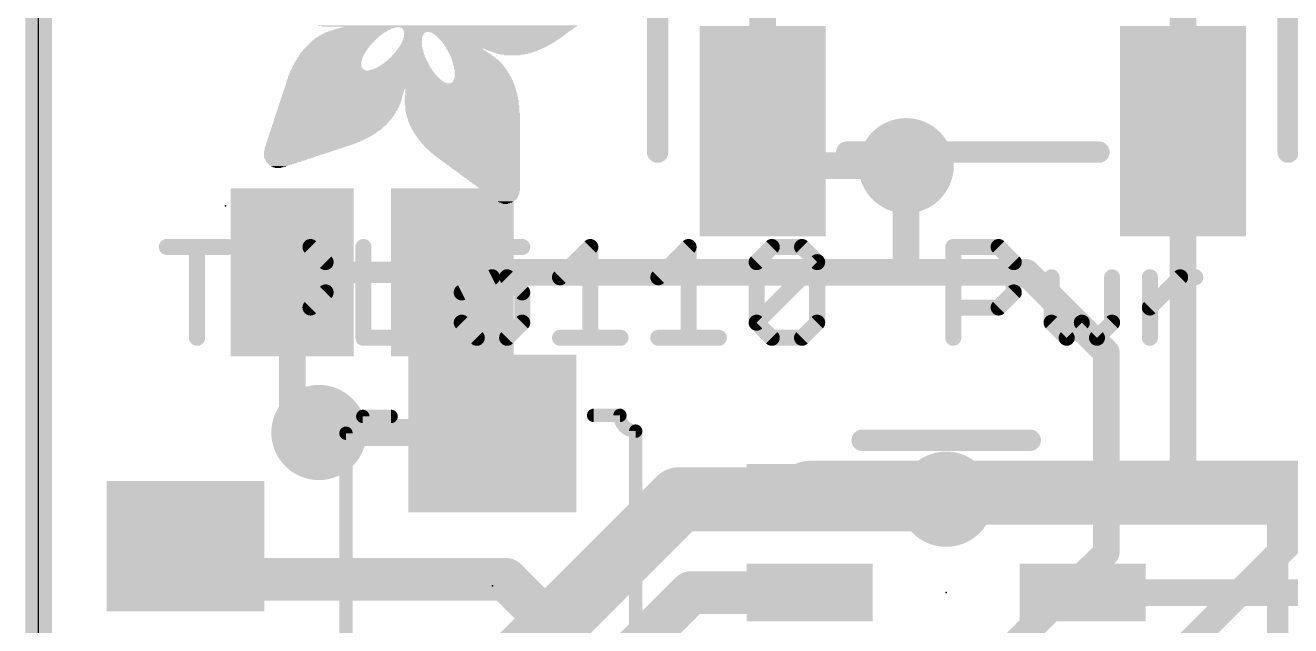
# Model space of a CAD drawing. Extents: x -9 to 27.7, y -5.6 to 26.4.
# Drawn here: x -1.65 to 10.39, y 6.42 to 12.13 of the extents above; entities that cross this region are included whole.
import ezdxf

# ---------------------------------------------------------------- set-up
doc = ezdxf.new("R2010")
doc.units = 0
for name, color, linetype in [('1', 12, 'CONTINUOUS'), ('16', 132, 'CONTINUOUS'), ('18', 110, 'CONTINUOUS'), ('20', 53, 'CONTINUOUS'), ('21', 40, 'CONTINUOUS'), ('23', 53, 'CONTINUOUS')]:
    doc.layers.add(name, color=color, linetype=linetype)

# ---------------------------------------------------------------- blocks, each defined once
blk = doc.blocks.new('RECT')
blk.add_solid([(-0.5, -0.5), (0.5, -0.5), (-0.5, 0.5), (0.5, 0.5)])
blk = doc.blocks.new('ROUNDV')
at = {"const_width": 0.5}
blk.add_lwpolyline([(0, -0.25, 1), (0, 0.25, 1), (0, -0.25)], format="xyb", dxfattribs=at)

msp = doc.modelspace()

# ---------------------------------------------------------------- linework, layer by layer
at = {"layer": '1'}
for points, const_width in [([(5.366, 17.324), (5.366, 11.684)], 0.254), ([(9.366, 17.324), (9.366, 11.124)], 0.254), ([(5.493, 11.811), (5.366, 11.684)], 0.254), ([(5.366, 11.684), (5.366, 11.124)], 0.254), ([(5.366, 10.795), (5.366, 11.124)], 0.254), ([(9.366, 11.124), (9.366, 7.713)], 0.254), ([(6.731, 10.795), (5.366, 10.795)], 0.254), ([(2.794, 8.255), (1.143, 8.255)], 0.254), ([(2.794, 8.2445), (2.794, 8.255)], 0.254), ([(7.112, 7.681), (5.812, 7.681)], 0.6096), ([(8.412, 7.681), (7.112, 7.681)], 0.6096), ([(7.112, 7.681), (7.112, 7.62)], 0.6096), ([(8.412, 7.681), (9.398, 7.681)], 0.6096), ([(9.398, 7.681), (10.811, 7.681)], 0.6096), ([(9.366, 7.713), (9.398, 7.681)], 0.254), ([(-0.127, 7.173), (0.188, 6.858)], 0.4064), ([(0.188, 6.858), (2.921, 6.858)], 0.4064), ([(2.921, 6.858), (3.794, 5.985)], 0.4064), ([(4.683, 6.731), (3.794, 5.842)], 0.4064), ([(5.812, 6.731), (4.683, 6.731)], 0.4064), ([(8.412, 6.731), (10.541, 6.731)], 0.254)]:
    msp.add_lwpolyline(points, dxfattribs=dict(at, const_width=const_width))
for points, const_width in [([(5.5379, 11.7661, 1), (5.4481, 11.8559)], 0.127), ([(5.4295, 11.684, 1), (5.3025, 11.684)], 0.127), ([(5.3211, 11.7289, 1), (5.4109, 11.6391)], 0.127), ([(5.3025, 11.684, 1), (5.4295, 11.684)], 0.127), ([(5.4295, 11.124, 1), (5.3025, 11.124)], 0.127), ([(9.4295, 11.124, 1), (9.3025, 11.124)], 0.127), ([(5.3025, 11.124, 1), (5.4295, 11.124)], 0.127), ([(9.3025, 11.124, 1), (9.4295, 11.124)], 0.127), ([(5.366, 10.8585, 1), (5.366, 10.7315)], 0.127), ([(5.3025, 10.795, 1), (5.4295, 10.795)], 0.127), ([(6.731, 10.7315, 1), (6.731, 10.8585)], 0.127), ([(1.143, 8.3185, 1), (1.143, 8.1915)], 0.127), ([(2.8575, 8.255, 1), (2.7305, 8.255)], 0.127), ([(2.794, 8.1915, 1), (2.794, 8.3185)], 0.127), ([(2.7305, 8.2445, 1), (2.8575, 8.2445)], 0.127), ([(5.812, 7.8334, 1), (5.812, 7.5286)], 0.3048), ([(7.112, 7.8334, 1), (7.112, 7.5286)], 0.3048), ([(7.2644, 7.681, 1), (6.9596, 7.681)], 0.3048), ([(7.112, 7.5286, 1), (7.112, 7.8334)], 0.3048), ([(8.412, 7.8334, 1), (8.412, 7.5286)], 0.3048), ([(8.412, 7.5286, 1), (8.412, 7.8334)], 0.3048), ([(9.398, 7.8334, 1), (9.398, 7.5286)], 0.3048), ([(9.398, 7.5286, 1), (9.398, 7.8334)], 0.3048), ([(9.4109, 7.7579, 1), (9.3211, 7.6681)], 0.127), ([(6.9596, 7.62, 1), (7.2644, 7.62)], 0.3048), ([(9.3025, 7.713, 1), (9.4295, 7.713)], 0.127), ([(9.3531, 7.6361, 1), (9.4429, 7.7259)], 0.127), ([(-0.0552, 7.2448, 1), (-0.1988, 7.1012)], 0.2032), ([(0.188, 6.9596, 1), (0.188, 6.7564)], 0.2032), ([(0.1162, 6.7862, 1), (0.2598, 6.9298)], 0.2032), ([(2.9928, 6.9298, 1), (2.8492, 6.7862)], 0.2032), ([(2.921, 6.7564, 1), (2.921, 6.9596)], 0.2032), ([(4.683, 6.8326, 1), (4.683, 6.6294)], 0.2032), ([(4.7548, 6.6592, 1), (4.6112, 6.8028)], 0.2032), ([(5.812, 6.6294, 1), (5.812, 6.8326)], 0.2032), ([(8.412, 6.7945, 1), (8.412, 6.6675)], 0.127)]:
    msp.add_lwpolyline(points, format="xyb", dxfattribs=dict(at, const_width=const_width))
at = {"layer": '16'}
for points, const_width in [([(-1.524, -0.381), (-1.524, 18.684)], 0.254), ([(6.731, 10.795), (6.731, 9.779)], 0.254), ([(0.889, 9.779), (0.889, 8.509)], 0.254), ([(2.413, 9.779), (6.731, 9.779)], 0.254), ([(6.731, 9.779), (7.874, 9.779)], 0.254), ([(7.874, 9.779), (8.636, 9.017)], 0.254), ([(8.636, 9.017), (8.636, 7.112)], 0.254), ([(0.889, 8.509), (1.143, 8.255)], 0.254), ([(4.572, 7.62), (2.286, 5.334)], 0.6096), ([(4.572, 7.62), (7.112, 7.62)], 0.6096), ([(10.541, 7.366), (8.636, 5.461)], 0.254), ([(8.636, 7.112), (7.366, 5.842)], 0.254)]:
    msp.add_lwpolyline(points, dxfattribs=dict(at, const_width=const_width))
for points, const_width in [([(6.7945, 10.795, 1), (6.6675, 10.795)], 0.127), ([(0.9525, 9.779, 1), (0.8255, 9.779)], 0.127), ([(2.413, 9.8425, 1), (2.413, 9.7155)], 0.127), ([(6.731, 9.8425, 1), (6.731, 9.7155)], 0.127), ([(6.731, 9.7155, 1), (6.731, 9.8425)], 0.127), ([(7.9189, 9.8239, 1), (7.8291, 9.7341)], 0.127), ([(7.874, 9.7155, 1), (7.874, 9.8425)], 0.127), ([(6.6675, 9.779, 1), (6.7945, 9.779)], 0.127), ([(8.6995, 9.017, 1), (8.5725, 9.017)], 0.127), ([(8.5911, 8.9721, 1), (8.6809, 9.0619)], 0.127), ([(0.9339, 8.5539, 1), (0.8441, 8.4641)], 0.127), ([(0.8255, 8.509, 1), (0.9525, 8.509)], 0.127), ([(1.0981, 8.2101, 1), (1.1879, 8.2999)], 0.127), ([(4.572, 7.7724, 1), (4.572, 7.4676)], 0.3048), ([(4.6798, 7.5122, 1), (4.4642, 7.7278)], 0.3048), ([(7.112, 7.4676, 1), (7.112, 7.7724)], 0.3048), ([(8.6809, 7.0671, 1), (8.5911, 7.1569)], 0.127), ([(8.5725, 7.112, 1), (8.6995, 7.112)], 0.127)]:
    msp.add_lwpolyline(points, format="xyb", dxfattribs=dict(at, const_width=const_width))
at = {"layer": '20'}
msp.add_line((-1.524, 2.159), (-1.524, 16.129), dxfattribs=at)
at = {"layer": '21'}
for points, const_width in [([(4.366, 10.924), (4.366, 17.524)], 0.2032), ([(10.366, 17.524), (10.366, 10.924)], 0.2032), ([(8.566, 10.924), (6.166, 10.924)], 0.2032), ([(-0.3048, 10.021), (0.2714, 10.021)], 0.1524), ([(-0.0167, 9.1567), (-0.0167, 10.021)], 0.1524), ([(0.6307, 9.1567), (0.6307, 10.021)], 0.1524), ([(0.6307, 10.021), (1.0629, 10.021)], 0.1524), ([(1.0629, 10.021), (1.2069, 9.877)], 0.1524), ([(1.5662, 10.021), (1.5662, 9.1567)], 0.1524), ([(3.078, 10.021), (2.5018, 10.021)], 0.1524), ([(2.5018, 10.021), (2.5018, 9.5889)], 0.1524), ([(3.4373, 9.7329), (3.7254, 10.021)], 0.1524), ([(3.7254, 10.021), (3.7254, 9.1567)], 0.1524), ([(4.3728, 9.7329), (4.6609, 10.021)], 0.1524), ([(4.6609, 10.021), (4.6609, 9.1567)], 0.1524), ([(5.3083, 9.877), (5.4524, 10.021)], 0.1524), ([(5.4524, 10.021), (5.7405, 10.021)], 0.1524), ([(5.7405, 10.021), (5.8845, 9.877)], 0.1524), ([(7.1794, 9.1567), (7.1794, 10.021)], 0.1524), ([(7.1794, 10.021), (7.6115, 10.021)], 0.1524), ([(7.6115, 10.021), (7.7556, 9.877)], 0.1524), ([(1.2069, 9.877), (1.2069, 9.5889)], 0.1524), ([(5.3083, 9.3008), (5.3083, 9.877)], 0.1524), ([(5.3083, 9.3008), (5.8845, 9.877)], 0.1524), ([(5.8845, 9.877), (5.8845, 9.3008)], 0.1524), ([(7.7556, 9.877), (7.7556, 9.5889)], 0.1524), ([(2.5018, 9.5889), (2.7899, 9.7329)], 0.1524), ([(2.7899, 9.7329), (2.9339, 9.7329)], 0.1524), ([(2.9339, 9.7329), (3.078, 9.5889)], 0.1524), ([(8.1149, 9.7329), (8.1149, 9.3008)], 0.1524), ([(8.6911, 9.3008), (8.6911, 9.7329)], 0.1524), ([(9.0504, 9.1567), (9.0504, 9.7329)], 0.1524), ([(9.0504, 9.4448), (9.3385, 9.7329)], 0.1524), ([(9.3385, 9.7329), (9.4826, 9.7329)], 0.1524), ([(1.2069, 9.5889), (1.0629, 9.4448)], 0.1524), ([(3.078, 9.5889), (3.078, 9.3008)], 0.1524), ([(7.7556, 9.5889), (7.6115, 9.4448)], 0.1524), ([(1.0629, 9.4448), (0.6307, 9.4448)], 0.1524), ([(7.6115, 9.4448), (7.1794, 9.4448)], 0.1524), ([(2.6458, 9.1567), (2.5018, 9.3008)], 0.1524), ([(3.078, 9.3008), (2.9339, 9.1567)], 0.1524), ([(5.4524, 9.1567), (5.3083, 9.3008)], 0.1524), ([(5.8845, 9.3008), (5.7405, 9.1567)], 0.1524), ([(8.1149, 9.3008), (8.2589, 9.1567)], 0.1524), ([(8.2589, 9.1567), (8.403, 9.3008)], 0.1524), ([(8.403, 9.3008), (8.547, 9.1567)], 0.1524), ([(8.547, 9.1567), (8.6911, 9.3008)], 0.1524), ([(1.5662, 9.1567), (2.1425, 9.1567)], 0.1524), ([(2.9339, 9.1567), (2.6458, 9.1567)], 0.1524), ([(3.4373, 9.1567), (4.0135, 9.1567)], 0.1524), ([(4.3728, 9.1567), (4.949, 9.1567)], 0.1524), ([(5.7405, 9.1567), (5.4524, 9.1567)], 0.1524), ([(1.8305, 8.408), (1.5605, 8.408)], 0.127), ([(3.7575, 8.418), (4.0075, 8.418)], 0.127), ([(1.4005, 8.248), (1.4005, 5.758)], 0.127), ([(4.1575, 8.268), (4.1575, 5.768)], 0.127), ([(7.912, 8.181), (6.312, 8.181)], 0.2032), ([(10.2656, 6.1976), (10.2656, 7.5104)], 0.2032)]:
    msp.add_lwpolyline(points, dxfattribs=dict(at, const_width=const_width))
for points, const_width in [([(4.3152, 10.924, 1), (4.4168, 10.924)], 0.1016), ([(6.166, 10.9748, 1), (6.166, 10.8732)], 0.1016), ([(8.566, 10.8732, 1), (8.566, 10.9748)], 0.1016), ([(10.3152, 10.924, 1), (10.4168, 10.924)], 0.1016), ([(-0.3048, 10.0591, 1), (-0.3048, 9.9829)], 0.0762), ([(0.0214, 10.021, 1), (-0.0548, 10.021)], 0.0762), ([(0.2714, 9.9829, 1), (0.2714, 10.0591)], 0.0762), ([(0.6688, 10.021, 1), (0.5926, 10.021)], 0.0762), ([(0.6307, 10.0591, 1), (0.6307, 9.9829)], 0.0762), ([(1.0898, 10.048, 1), (1.0359, 9.9941)], 0.0762), ([(1.0629, 9.9829, 1), (1.0629, 10.0591)], 0.0762), ([(1.6043, 10.021, 1), (1.5281, 10.021)], 0.0762), ([(2.5018, 10.0591, 1), (2.5018, 9.9829)], 0.0762), ([(2.5399, 10.021, 1), (2.4637, 10.021)], 0.0762), ([(3.078, 9.9829, 1), (3.078, 10.0591)], 0.0762), ([(3.7635, 10.021, 1), (3.6873, 10.021)], 0.0762), ([(3.7523, 9.9941, 1), (3.6984, 10.048)], 0.0762), ([(4.699, 10.021, 1), (4.6228, 10.021)], 0.0762), ([(4.6878, 9.9941, 1), (4.634, 10.048)], 0.0762), ([(5.4524, 10.0591, 1), (5.4524, 9.9829)], 0.0762), ([(5.4793, 9.9941, 1), (5.4254, 10.048)], 0.0762), ([(5.7674, 10.048, 1), (5.7135, 9.9941)], 0.0762), ([(5.7405, 9.9829, 1), (5.7405, 10.0591)], 0.0762), ([(7.2175, 10.021, 1), (7.1413, 10.021)], 0.0762), ([(7.1794, 10.0591, 1), (7.1794, 9.9829)], 0.0762), ([(7.6385, 10.048, 1), (7.5846, 9.9941)], 0.0762), ([(7.6115, 9.9829, 1), (7.6115, 10.0591)], 0.0762), ([(1.245, 9.877, 1), (1.1688, 9.877)], 0.0762), ([(1.18, 9.85, 1), (1.2339, 9.9039)], 0.0762), ([(5.3464, 9.877, 1), (5.2702, 9.877)], 0.0762), ([(5.2814, 9.9039, 1), (5.3353, 9.85)], 0.0762), ([(5.9226, 9.877, 1), (5.8464, 9.877)], 0.0762), ([(5.9115, 9.85, 1), (5.8576, 9.9039)], 0.0762), ([(5.8576, 9.85, 1), (5.9115, 9.9039)], 0.0762), ([(7.7937, 9.877, 1), (7.7175, 9.877)], 0.0762), ([(7.7286, 9.85, 1), (7.7825, 9.9039)], 0.0762), ([(2.7899, 9.771, 1), (2.7899, 9.6948)], 0.0762), ([(2.8069, 9.6988, 1), (2.7728, 9.767)], 0.0762), ([(2.9609, 9.7599, 1), (2.907, 9.706)], 0.0762), ([(2.9339, 9.6948, 1), (2.9339, 9.771)], 0.0762), ([(3.4103, 9.7599, 1), (3.4642, 9.706)], 0.0762), ([(4.3459, 9.7599, 1), (4.3997, 9.706)], 0.0762), ([(8.153, 9.7329, 1), (8.0768, 9.7329)], 0.0762), ([(8.7292, 9.7329, 1), (8.653, 9.7329)], 0.0762), ([(9.0885, 9.7329, 1), (9.0123, 9.7329)], 0.0762), ([(9.3385, 9.771, 1), (9.3385, 9.6948)], 0.0762), ([(9.3654, 9.706, 1), (9.3116, 9.7599)], 0.0762), ([(9.4826, 9.6948, 1), (9.4826, 9.771)], 0.0762), ([(1.2339, 9.5619, 1), (1.18, 9.6158)], 0.0762), ([(2.4847, 9.6229, 1), (2.5188, 9.5548)], 0.0762), ([(3.1161, 9.5889, 1), (3.0399, 9.5889)], 0.0762), ([(3.051, 9.5619, 1), (3.1049, 9.6158)], 0.0762), ([(7.7825, 9.5619, 1), (7.7286, 9.6158)], 0.0762), ([(0.6307, 9.4829, 1), (0.6307, 9.4067)], 0.0762), ([(1.0629, 9.4067, 1), (1.0629, 9.4829)], 0.0762), ([(1.1688, 9.5889, 1), (1.245, 9.5889)], 0.0762), ([(2.4637, 9.5889, 1), (2.5399, 9.5889)], 0.0762), ([(7.1794, 9.4829, 1), (7.1794, 9.4067)], 0.0762), ([(7.6115, 9.4067, 1), (7.6115, 9.4829)], 0.0762), ([(7.7175, 9.5889, 1), (7.7937, 9.5889)], 0.0762), ([(1.0359, 9.4718, 1), (1.0898, 9.4179)], 0.0762), ([(7.5846, 9.4718, 1), (7.6385, 9.4179)], 0.0762), ([(9.0234, 9.4718, 1), (9.0773, 9.4179)], 0.0762), ([(2.5287, 9.3277, 1), (2.4748, 9.2738)], 0.0762), ([(3.0399, 9.3008, 1), (3.1161, 9.3008)], 0.0762), ([(3.1049, 9.2738, 1), (3.051, 9.3277)], 0.0762), ([(5.3353, 9.3277, 1), (5.2814, 9.2738)], 0.0762), ([(5.2814, 9.3277, 1), (5.3353, 9.2738)], 0.0762), ([(5.2702, 9.3008, 1), (5.3464, 9.3008)], 0.0762), ([(5.8464, 9.3008, 1), (5.9226, 9.3008)], 0.0762), ([(5.9115, 9.2738, 1), (5.8576, 9.3277)], 0.0762), ([(8.1418, 9.3277, 1), (8.0879, 9.2738)], 0.0762), ([(8.0768, 9.3008, 1), (8.153, 9.3008)], 0.0762), ([(8.4299, 9.3277, 1), (8.376, 9.2738)], 0.0762), ([(8.4299, 9.2738, 1), (8.376, 9.3277)], 0.0762), ([(8.653, 9.3008, 1), (8.7292, 9.3008)], 0.0762), ([(8.718, 9.2738, 1), (8.6642, 9.3277)], 0.0762), ([(-0.0548, 9.1567, 1), (0.0214, 9.1567)], 0.0762), ([(0.5926, 9.1567, 1), (0.6688, 9.1567)], 0.0762), ([(1.5662, 9.1948, 1), (1.5662, 9.1186)], 0.0762), ([(1.5281, 9.1567, 1), (1.6043, 9.1567)], 0.0762), ([(2.1425, 9.1186, 1), (2.1425, 9.1948)], 0.0762), ([(2.6458, 9.1948, 1), (2.6458, 9.1186)], 0.0762), ([(2.6189, 9.1298, 1), (2.6728, 9.1836)], 0.0762), ([(2.907, 9.1836, 1), (2.9609, 9.1298)], 0.0762), ([(2.9339, 9.1186, 1), (2.9339, 9.1948)], 0.0762), ([(3.4373, 9.1948, 1), (3.4373, 9.1186)], 0.0762), ([(3.6873, 9.1567, 1), (3.7635, 9.1567)], 0.0762), ([(4.0135, 9.1186, 1), (4.0135, 9.1948)], 0.0762), ([(4.3728, 9.1948, 1), (4.3728, 9.1186)], 0.0762), ([(4.6228, 9.1567, 1), (4.699, 9.1567)], 0.0762), ([(4.949, 9.1186, 1), (4.949, 9.1948)], 0.0762), ([(5.4524, 9.1948, 1), (5.4524, 9.1186)], 0.0762), ([(5.4254, 9.1298, 1), (5.4793, 9.1836)], 0.0762), ([(5.7135, 9.1836, 1), (5.7674, 9.1298)], 0.0762), ([(5.7405, 9.1186, 1), (5.7405, 9.1948)], 0.0762), ([(7.1413, 9.1567, 1), (7.2175, 9.1567)], 0.0762), ([(8.232, 9.1836, 1), (8.2859, 9.1298)], 0.0762), ([(8.232, 9.1298, 1), (8.2859, 9.1836)], 0.0762), ([(8.5201, 9.1836, 1), (8.574, 9.1298)], 0.0762), ([(8.5201, 9.1298, 1), (8.574, 9.1836)], 0.0762), ([(9.0123, 9.1567, 1), (9.0885, 9.1567)], 0.0762), ([(1.4005, 8.248, 0.4142), (1.5605, 8.408)], 0.127), ([(1.5605, 8.4398, 1), (1.5605, 8.3763)], 0.0635), ([(1.5922, 8.408, 1), (1.5288, 8.408)], 0.0635), ([(1.8305, 8.3763, 1), (1.8305, 8.4398)], 0.0635), ([(3.7575, 8.4498, 1), (3.7575, 8.3863)], 0.0635), ([(4.0075, 8.418, 0.4142), (4.1575, 8.268)], 0.127), ([(4.0393, 8.418, 1), (3.9758, 8.418)], 0.0635), ([(4.0075, 8.3863, 1), (4.0075, 8.4498)], 0.0635), ([(1.4005, 8.2798, 1), (1.4005, 8.2163)], 0.0635), ([(1.4323, 8.248, 1), (1.3688, 8.248)], 0.0635), ([(4.1893, 8.268, 1), (4.1258, 8.268)], 0.0635), ([(4.1575, 8.2363, 1), (4.1575, 8.2998)], 0.0635), ([(6.312, 8.2318, 1), (6.312, 8.1302)], 0.1016), ([(7.912, 8.1302, 1), (7.912, 8.2318)], 0.1016), ([(6.762, 7.581, 1), (6.762, 7.781, 1), (6.762, 7.581)], 0.2032), ([(10.3164, 7.5104, 1), (10.2148, 7.5104)], 0.1016)]:
    msp.add_lwpolyline(points, format="xyb", dxfattribs=dict(at, const_width=const_width))
at = {"layer": '23'}
for p in [(0.254, 10.414), (2.794, 6.7945), (7.112, 6.731)]:
    msp.add_point(p, dxfattribs=at)

# ---------------------------------------------------------------- block references
at = {"layer": '1'}
for p, xscale, yscale, rotation in [((5.366, 11.124), 2, 1.2, 270), ((9.366, 11.124), 2, 1.2, 270), ((5.812, 7.681), 0.55, 1.2, 270), ((8.412, 7.681), 0.55, 1.2, 270), ((-0.127, 7.173), 1.24, 1.5, 90), ((5.812, 6.731), 0.55, 1.2, 270), ((8.412, 6.731), 0.55, 1.2, 270)]:
    msp.add_blockref('RECT', p, dxfattribs=dict(at, xscale=xscale, yscale=yscale, rotation=rotation))
at = {"layer": '1', "xscale": 1.6, "yscale": 1.5}
msp.add_blockref('RECT', (2.794, 8.2445), dxfattribs=at)
at = {"layer": '16'}
for p, xscale, yscale in [((0.889, 9.779), 1.1684, 1.6002), ((2.413, 9.779), 1.1684, 1.6002), ((1.651, 9.779), 0.635, 0.2032)]:
    msp.add_blockref('RECT', p, dxfattribs=dict(at, xscale=xscale, yscale=yscale))
at = {"layer": '18', "xscale": 0.9064, "yscale": 0.9064}
for p in [(6.731, 10.795), (6.731, 10.795), (1.143, 8.255), (1.143, 8.255), (7.112, 7.62), (7.112, 7.62)]:
    msp.add_blockref('ROUNDV', p, dxfattribs=at)
at = {"layer": '21'}
for p, xscale, yscale in [((2.3685, 12.1285), 2.4701, 0.0064), ((1.4478, 12.0396), 0.5778, 0.0064), ((2.3845, 12.1222), 2.4257, 0.0063), ((1.4574, 12.046), 0.5715, 0.0063), ((1.4668, 12.0523), 0.5651, 0.0064), ((1.4796, 12.0587), 0.5651, 0.0063), ((1.4891, 12.065), 0.5588, 0.0064), ((1.505, 12.0714), 0.5525, 0.0063), ((1.5177, 12.0777), 0.5525, 0.0064), ((1.5335, 12.0841), 0.5334, 0.0063), ((1.5526, 12.0904), 0.5334, 0.0064), ((1.5653, 12.0968), 0.5207, 0.0063), ((1.5875, 12.1031), 0.5144, 0.0064), ((1.6098, 12.1095), 0.5207, 0.0063), ((2.4797, 12.1158), 2.2098, 0.0064), ((2.7496, 12.1095), 1.6573, 0.0063), ((2.7528, 12.1031), 1.6383, 0.0064), ((2.7496, 12.0968), 1.6193, 0.0063), ((2.7432, 12.0841), 1.5938, 0.0063), ((2.7496, 12.0904), 1.6065, 0.0064), ((2.7432, 12.0777), 1.5812, 0.0064), ((2.7369, 12.0714), 1.5685, 0.0063), ((2.0574, 12.065), 0.2096, 0.0064), ((2.0511, 12.0587), 0.1969, 0.0063), ((2.0447, 12.046), 0.1842, 0.0063), ((2.0447, 12.0396), 0.1842, 0.0064), ((2.0511, 12.0523), 0.1841, 0.0064), ((2.8575, 12.065), 1.3144, 0.0064), ((2.8639, 12.0587), 1.2891, 0.0063), ((2.8639, 12.0523), 1.2637, 0.0064), ((2.8639, 12.046), 1.2509, 0.0063), ((2.8671, 12.0396), 1.2319, 0.0064), ((1.3145, 11.919), 0.6033, 0.0063), ((1.3208, 11.9253), 0.6032, 0.0064), ((1.3239, 11.9317), 0.5969, 0.0063), ((1.3304, 11.938), 0.5969, 0.0064), ((1.3367, 11.9444), 0.5969, 0.0063), ((1.3431, 11.9507), 0.5969, 0.0064), ((1.3494, 11.9571), 0.5969, 0.0063), ((1.3558, 11.9634), 0.5969, 0.0064), ((1.362, 11.9698), 0.5969, 0.0063), ((1.3685, 11.9761), 0.5969, 0.0064), ((1.3748, 11.9825), 0.5969, 0.0063), ((1.378, 11.9888), 0.5905, 0.0064), ((1.3907, 11.9952), 0.5905, 0.0063), ((1.3938, 12.0015), 0.5842, 0.0064), ((1.4034, 12.0079), 0.5905, 0.0063), ((1.4129, 12.0142), 0.5842, 0.0064), ((1.4192, 12.0206), 0.5842, 0.0063), ((1.4287, 12.0269), 0.5779, 0.0064), ((1.4351, 12.0333), 0.5778, 0.0063), ((2.0161, 11.919), 0.2286, 0.0063), ((2.0162, 11.9317), 0.2159, 0.0063), ((2.0162, 11.9253), 0.2159, 0.0064), ((2.0193, 11.938), 0.2096, 0.0064), ((2.0225, 11.9507), 0.2032, 0.0064), ((2.0225, 11.9444), 0.2032, 0.0063), ((2.0257, 11.9634), 0.1969, 0.0064), ((2.0257, 11.9571), 0.1969, 0.0063), ((2.0289, 11.9761), 0.1905, 0.0064), ((2.0289, 11.9698), 0.1905, 0.0063), ((2.032, 11.9888), 0.1842, 0.0064), ((2.032, 11.9825), 0.1842, 0.0063), ((2.0352, 12.0142), 0.1778, 0.0064), ((2.0352, 12.0079), 0.1778, 0.0063), ((2.0352, 12.0015), 0.1778, 0.0064), ((2.0352, 11.9952), 0.1778, 0.0063), ((2.0415, 12.0333), 0.1778, 0.0063), ((2.0415, 12.0269), 0.1778, 0.0064), ((2.0383, 12.0206), 0.1715, 0.0063), ((2.8639, 12.0333), 1.2129, 0.0063), ((2.8639, 12.0269), 1.2001, 0.0064), ((2.8639, 12.0206), 1.1875, 0.0063), ((2.8607, 12.0142), 1.1684, 0.0064), ((2.8607, 12.0079), 1.1557, 0.0063), ((2.8575, 12.0015), 1.1366, 0.0064), ((2.8575, 11.9952), 1.124, 0.0063), ((2.8544, 11.9888), 1.1049, 0.0064), ((2.8543, 11.9825), 1.0922, 0.0063), ((2.8512, 11.9761), 1.0731, 0.0064), ((2.848, 11.9698), 1.0668, 0.0063), ((2.8448, 11.9634), 1.0478, 0.0064), ((2.8448, 11.9571), 1.035, 0.0063), ((2.8416, 11.9507), 1.016, 0.0064), ((2.8353, 11.9444), 1.0033, 0.0063), ((2.8321, 11.938), 0.9842, 0.0064), ((2.8289, 11.9317), 0.9652, 0.0063), ((2.8258, 11.9253), 0.9589, 0.0064), ((2.8194, 11.919), 0.9334, 0.0063), ((1.2383, 11.7983), 0.6287, 0.0064), ((1.2415, 11.811), 0.6223, 0.0064), ((1.2415, 11.8047), 0.6223, 0.0063), ((1.2478, 11.8237), 0.6223, 0.0064), ((1.2478, 11.8174), 0.6223, 0.0063), ((1.251, 11.83), 0.6159, 0.0063), ((1.2573, 11.8428), 0.616, 0.0063), ((1.2573, 11.8364), 0.616, 0.0064), ((1.2637, 11.8491), 0.6159, 0.0064), ((1.27, 11.8618), 0.616, 0.0064), ((1.2668, 11.8555), 0.6096, 0.0063), ((1.2764, 11.8681), 0.6159, 0.0063), ((1.2795, 11.8745), 0.6096, 0.0064), ((1.2859, 11.8809), 0.6096, 0.0063), ((1.2922, 11.8936), 0.6096, 0.0063), ((1.2891, 11.8872), 0.6033, 0.0064), ((1.2986, 11.8999), 0.6096, 0.0064), ((1.3017, 11.9063), 0.6033, 0.0063), ((1.3081, 11.9126), 0.6032, 0.0064), ((1.9812, 11.7983), 0.3746, 0.0064), ((1.9844, 11.8047), 0.3683, 0.0063), ((1.9844, 11.811), 0.3556, 0.0064), ((1.9876, 11.8174), 0.3493, 0.0063), ((1.9907, 11.83), 0.3302, 0.0063), ((1.9907, 11.8237), 0.3302, 0.0064), ((1.9939, 11.8428), 0.3112, 0.0063), ((1.9939, 11.8364), 0.3112, 0.0064), ((1.9971, 11.8491), 0.3048, 0.0064), ((1.997, 11.8555), 0.2921, 0.0063), ((2.0003, 11.8618), 0.2857, 0.0064), ((2.0034, 11.8681), 0.2794, 0.0063), ((2.0034, 11.8745), 0.2667, 0.0064), ((2.0066, 11.8872), 0.2604, 0.0064), ((2.0066, 11.8809), 0.2604, 0.0063), ((2.0098, 11.8936), 0.254, 0.0063), ((2.0097, 11.8999), 0.2413, 0.0064), ((2.013, 11.9126), 0.2349, 0.0064), ((2.013, 11.9063), 0.2349, 0.0063), ((2.8131, 11.9126), 0.9207, 0.0064), ((2.5305, 11.9063), 0.3429, 0.0063), ((2.5432, 11.8936), 0.3556, 0.0063), ((2.5369, 11.8999), 0.3429, 0.0064), ((2.5527, 11.8872), 0.362, 0.0064), ((2.5558, 11.8809), 0.3683, 0.0063), ((2.5654, 11.8745), 0.3746, 0.0064), ((2.5686, 11.8681), 0.381, 0.0063), ((2.5781, 11.8618), 0.3874, 0.0064), ((2.5813, 11.8555), 0.3937, 0.0063), ((2.5877, 11.8491), 0.3937, 0.0064), ((2.594, 11.8428), 0.4064, 0.0063), ((2.6003, 11.8364), 0.4064, 0.0064), ((2.6067, 11.83), 0.4191, 0.0063), ((2.6162, 11.8174), 0.4254, 0.0063), ((2.6194, 11.811), 0.4318, 0.0064), ((2.6131, 11.8237), 0.4191, 0.0064), ((2.6289, 11.8047), 0.4382, 0.0063), ((2.6321, 11.7983), 0.4445, 0.0064), ((2.9909, 11.9063), 0.5397, 0.0063), ((2.9909, 11.8999), 0.5143, 0.0064), ((2.9877, 11.8936), 0.4826, 0.0063), ((2.9909, 11.8872), 0.4509, 0.0064), ((2.9909, 11.8809), 0.4127, 0.0063), ((2.9909, 11.8745), 0.3747, 0.0064), ((2.9909, 11.8681), 0.3365, 0.0063), ((2.9877, 11.8618), 0.2921, 0.0064), ((2.9845, 11.8555), 0.235, 0.0063), ((2.9845, 11.8491), 0.1588, 0.0064), ((1.5526, 11.6776), 1.3843, 0.0063), ((1.5494, 11.6904), 1.3652, 0.0063), ((1.5526, 11.684), 1.3716, 0.0064), ((1.2287, 11.7031), 0.7112, 0.0063), ((1.5494, 11.6967), 1.3526, 0.0064), ((1.2192, 11.7157), 0.6794, 0.0063), ((1.2256, 11.7094), 0.6921, 0.0064), ((1.216, 11.7348), 0.6604, 0.0064), ((1.2192, 11.7285), 0.6668, 0.0063), ((1.2224, 11.7221), 0.6731, 0.0064), ((1.2192, 11.7475), 0.654, 0.0064), ((1.2192, 11.7412), 0.654, 0.0063), ((1.2224, 11.7538), 0.6477, 0.0063), ((1.2256, 11.7666), 0.6413, 0.0063), ((1.2256, 11.7602), 0.6413, 0.0064), ((1.2287, 11.7793), 0.635, 0.0063), ((1.2287, 11.7729), 0.635, 0.0064), ((1.2319, 11.7919), 0.6286, 0.0063), ((1.2319, 11.7856), 0.6286, 0.0064), ((1.9241, 11.7031), 0.6033, 0.0063), ((1.9336, 11.7094), 0.5715, 0.0064), ((1.94, 11.7157), 0.5461, 0.0063), ((1.9463, 11.7221), 0.5334, 0.0064), ((1.9495, 11.7285), 0.5143, 0.0063), ((1.9526, 11.7348), 0.4953, 0.0064), ((1.959, 11.7412), 0.4826, 0.0063), ((1.959, 11.7475), 0.4699, 0.0064), ((1.9653, 11.7538), 0.4572, 0.0063), ((1.9654, 11.7602), 0.4445, 0.0064), ((1.9717, 11.7666), 0.4318, 0.0063), ((1.9717, 11.7729), 0.4191, 0.0064), ((1.9748, 11.7793), 0.4127, 0.0063), ((1.9781, 11.7856), 0.3937, 0.0064), ((1.9812, 11.7919), 0.3874, 0.0063), ((2.6353, 11.7919), 0.4509, 0.0063), ((2.6416, 11.7856), 0.4508, 0.0064), ((2.6448, 11.7793), 0.4572, 0.0063), ((2.648, 11.7729), 0.4635, 0.0064), ((2.6606, 11.7475), 0.4763, 0.0064), ((2.6543, 11.7666), 0.4636, 0.0063), ((2.6575, 11.7602), 0.4699, 0.0064), ((2.6575, 11.7538), 0.4699, 0.0063), ((2.667, 11.7412), 0.4762, 0.0063), ((2.6702, 11.7348), 0.4826, 0.0064), ((2.6734, 11.7285), 0.4889, 0.0063), ((2.6734, 11.7221), 0.4889, 0.0064), ((2.6766, 11.7157), 0.4953, 0.0063), ((2.6829, 11.7094), 0.4953, 0.0064), ((2.6861, 11.7031), 0.5017, 0.0063), ((2.6861, 11.6967), 0.5017, 0.0064), ((2.6892, 11.6904), 0.508, 0.0063), ((2.6892, 11.684), 0.508, 0.0064), ((2.6924, 11.6776), 0.5144, 0.0063), ((1.9145, 11.5633), 2.1844, 0.0063), ((1.9145, 11.557), 2.1844, 0.0064), ((1.5938, 11.5824), 1.5303, 0.0064), ((1.9146, 11.5761), 2.1717, 0.0063), ((1.9146, 11.5697), 2.1717, 0.0064), ((1.5716, 11.6078), 1.4732, 0.0064), ((1.5812, 11.5951), 1.4923, 0.0064), ((1.5875, 11.5888), 1.505, 0.0063), ((1.578, 11.6014), 1.4859, 0.0063), ((1.5716, 11.6142), 1.4605, 0.0063), ((1.5685, 11.6205), 1.4541, 0.0064), ((1.5589, 11.6459), 1.4224, 0.0064), ((1.5621, 11.6395), 1.4288, 0.0063), ((1.5653, 11.6332), 1.4351, 0.0064), ((1.5685, 11.6269), 1.4415, 0.0063), ((1.5557, 11.6586), 1.4033, 0.0064), ((1.559, 11.6523), 1.4097, 0.0063), ((1.5526, 11.6713), 1.3843, 0.0064), ((1.5557, 11.665), 1.3907, 0.0063), ((2.6956, 11.5824), 0.5969, 0.0064), ((2.7019, 11.5888), 0.5842, 0.0063), ((2.7051, 11.5951), 0.5778, 0.0064), ((2.7051, 11.6078), 0.5652, 0.0064), ((2.7051, 11.6014), 0.5652, 0.0063), ((2.702, 11.6269), 0.5461, 0.0063), ((2.7051, 11.6205), 0.5524, 0.0064), ((2.7051, 11.6142), 0.5524, 0.0063), ((2.6987, 11.6586), 0.5271, 0.0064), ((2.6987, 11.6523), 0.5271, 0.0063), ((2.7019, 11.6459), 0.5334, 0.0064), ((2.7019, 11.6395), 0.5334, 0.0063), ((2.7051, 11.6332), 0.5398, 0.0064), ((2.6956, 11.6713), 0.5207, 0.0064), ((2.6956, 11.665), 0.5207, 0.0063), ((1.3589, 11.449), 1.1494, 0.0063), ((1.3589, 11.4427), 1.1494, 0.0064), ((1.3589, 11.4364), 1.1494, 0.0063), ((1.3653, 11.4681), 1.1493, 0.0064), ((1.3653, 11.4618), 1.1493, 0.0063), ((1.3653, 11.4554), 1.1493, 0.0064), ((1.3716, 11.4871), 1.1494, 0.0063), ((1.3716, 11.4808), 1.1494, 0.0064), ((1.3716, 11.4745), 1.1494, 0.0063), ((1.378, 11.5062), 1.1493, 0.0064), ((1.378, 11.4999), 1.1493, 0.0063), ((1.3748, 11.4935), 1.143, 0.0064), ((1.3843, 11.5252), 1.1494, 0.0063), ((1.3843, 11.5189), 1.1494, 0.0064), ((1.3811, 11.5126), 1.143, 0.0063), ((1.9146, 11.5443), 2.1971, 0.0064), ((1.9146, 11.538), 2.1971, 0.0063), ((1.9146, 11.5316), 2.1971, 0.0064), ((1.9145, 11.5507), 2.1844, 0.0063), ((2.4956, 11.4618), 1.0731, 0.0063), ((2.4956, 11.4554), 1.0731, 0.0064), ((2.4988, 11.449), 1.0795, 0.0063), ((2.4988, 11.4427), 1.0795, 0.0064), ((2.4988, 11.4364), 1.0795, 0.0063), ((2.4924, 11.5252), 1.0541, 0.0063), ((2.4924, 11.5189), 1.0541, 0.0064), ((2.4924, 11.5126), 1.0541, 0.0063), ((2.4924, 11.5062), 1.0541, 0.0064), ((2.4956, 11.4999), 1.0605, 0.0063), ((2.4956, 11.4935), 1.0605, 0.0064), ((2.4956, 11.4871), 1.0605, 0.0063), ((2.4987, 11.4808), 1.0668, 0.0064), ((2.4987, 11.4745), 1.0668, 0.0063), ((2.4987, 11.4681), 1.0668, 0.0064), ((1.3208, 11.3347), 1.1494, 0.0063), ((1.3176, 11.3284), 1.143, 0.0064), ((1.3176, 11.3221), 1.143, 0.0063), ((1.3272, 11.3538), 1.1493, 0.0064), ((1.3272, 11.3475), 1.1493, 0.0063), ((1.324, 11.3411), 1.143, 0.0064), ((1.3335, 11.3728), 1.1494, 0.0063), ((1.3335, 11.3665), 1.1494, 0.0064), ((1.3335, 11.3602), 1.1494, 0.0063), ((1.3431, 11.3919), 1.1557, 0.0064), ((1.3398, 11.3856), 1.1493, 0.0063), ((1.3398, 11.3792), 1.1493, 0.0064), ((1.3494, 11.4109), 1.1557, 0.0063), ((1.3462, 11.4046), 1.1494, 0.0064), ((1.3462, 11.3983), 1.1494, 0.0063), ((1.3558, 11.43), 1.1557, 0.0064), ((1.3526, 11.4237), 1.1493, 0.0063), ((1.3526, 11.4173), 1.1493, 0.0064), ((2.5019, 11.4173), 1.0858, 0.0064), ((2.5019, 11.4109), 1.0858, 0.0063), ((2.5019, 11.4046), 1.0858, 0.0064), ((2.5019, 11.3983), 1.0858, 0.0063), ((2.5019, 11.3919), 1.0858, 0.0064), ((2.5019, 11.3856), 1.0858, 0.0063), ((2.5019, 11.3792), 1.0858, 0.0064), ((2.5019, 11.3728), 1.0858, 0.0063), ((2.4988, 11.43), 1.0795, 0.0064), ((2.4988, 11.4237), 1.0795, 0.0063), ((2.5083, 11.3665), 1.0859, 0.0064), ((2.5083, 11.3602), 1.0859, 0.0063), ((2.5083, 11.3538), 1.0859, 0.0064), ((2.5083, 11.3475), 1.0859, 0.0063), ((2.5083, 11.3411), 1.0859, 0.0064), ((2.5083, 11.3347), 1.0859, 0.0063), ((2.5083, 11.3284), 1.0859, 0.0064), ((2.5083, 11.3221), 1.0859, 0.0063), ((1.2605, 11.2205), 1.1049, 0.0063), ((1.2573, 11.2141), 1.0986, 0.0064), ((1.2573, 11.2078), 1.0986, 0.0063), ((1.251, 11.2014), 1.0859, 0.0064), ((1.2732, 11.2395), 1.1176, 0.0064), ((1.27, 11.2332), 1.1112, 0.0063), ((1.2669, 11.2268), 1.1049, 0.0064), ((1.2827, 11.2586), 1.124, 0.0063), ((1.2795, 11.2522), 1.1176, 0.0064), ((1.2795, 11.2459), 1.1176, 0.0063), ((1.2923, 11.2776), 1.1303, 0.0064), ((1.2923, 11.2713), 1.1303, 0.0063), ((1.2891, 11.2649), 1.1239, 0.0064), ((1.3017, 11.2967), 1.1367, 0.0063), ((1.3017, 11.2903), 1.1367, 0.0064), ((1.2986, 11.284), 1.1303, 0.0063), ((1.3113, 11.3157), 1.143, 0.0064), ((1.3081, 11.3094), 1.1366, 0.0063), ((1.3081, 11.303), 1.1366, 0.0064), ((2.5083, 11.3157), 1.0859, 0.0064), ((2.5114, 11.3094), 1.0795, 0.0063), ((2.5114, 11.303), 1.0795, 0.0064), ((2.5146, 11.2967), 1.0858, 0.0063), ((2.5146, 11.2903), 1.0858, 0.0064), ((2.5177, 11.284), 1.0795, 0.0063), ((2.5177, 11.2776), 1.0795, 0.0064), ((2.5177, 11.2713), 1.0795, 0.0063), ((2.5177, 11.2649), 1.0795, 0.0064), ((2.5177, 11.2586), 1.0795, 0.0063), ((2.521, 11.2522), 1.0731, 0.0064), ((2.521, 11.2459), 1.0731, 0.0063), ((2.5241, 11.2395), 1.0668, 0.0064), ((2.5241, 11.2332), 1.0668, 0.0063), ((2.5241, 11.2268), 1.0668, 0.0064), ((2.5241, 11.2205), 1.0668, 0.0063), ((2.5273, 11.2141), 1.0604, 0.0064), ((2.5273, 11.2078), 1.0604, 0.0063), ((2.5305, 11.2014), 1.0541, 0.0064), ((1.1557, 11.0808), 0.9842, 0.0063), ((1.1779, 11.1062), 1.016, 0.0063), ((1.1716, 11.0998), 1.0033, 0.0064), ((1.1684, 11.0935), 0.997, 0.0063), ((1.1621, 11.0871), 0.9843, 0.0064), ((1.1843, 11.1125), 1.016, 0.0064), ((1.1875, 11.1189), 1.0223, 0.0063), ((1.2097, 11.1443), 1.0541, 0.0063), ((1.2065, 11.1379), 1.0478, 0.0064), ((1.2002, 11.1316), 1.0351, 0.0063), ((1.1969, 11.1252), 1.0287, 0.0064), ((1.2192, 11.157), 1.0604, 0.0063), ((1.2161, 11.1506), 1.0541, 0.0064), ((1.2383, 11.1824), 1.0859, 0.0063), ((1.235, 11.176), 1.0795, 0.0064), ((1.2287, 11.1697), 1.0668, 0.0063), ((1.2256, 11.1633), 1.0605, 0.0064), ((1.2478, 11.1951), 1.0922, 0.0063), ((1.2446, 11.1887), 1.0858, 0.0064), ((2.5305, 11.1951), 1.0541, 0.0063), ((2.5305, 11.1887), 1.0541, 0.0064), ((2.5337, 11.1824), 1.0477, 0.0063), ((2.5337, 11.176), 1.0477, 0.0064), ((2.5368, 11.1697), 1.0414, 0.0063), ((2.5368, 11.1633), 1.0414, 0.0064), ((2.54, 11.157), 1.035, 0.0063), ((2.54, 11.1506), 1.035, 0.0064), ((2.5432, 11.1443), 1.0287, 0.0063), ((2.5432, 11.1379), 1.0287, 0.0064), ((2.5464, 11.1316), 1.0223, 0.0063), ((2.5495, 11.1252), 1.016, 0.0064), ((2.5495, 11.1189), 1.016, 0.0063), ((2.5527, 11.1125), 1.0096, 0.0064), ((2.5527, 11.1062), 1.0096, 0.0063), ((2.5558, 11.0998), 1.0033, 0.0064), ((2.5591, 11.0935), 0.9969, 0.0063), ((2.5591, 11.0871), 0.9969, 0.0064), ((2.5622, 11.0808), 0.9906, 0.0063), ((0.997, 10.9665), 0.7429, 0.0063), ((0.9875, 10.9601), 0.7239, 0.0064), ((1.0287, 10.9855), 0.7938, 0.0064), ((1.0192, 10.9792), 0.7747, 0.0063), ((1.0097, 10.9728), 0.7557, 0.0064), ((1.0605, 11.0046), 0.8445, 0.0063), ((1.051, 10.9982), 0.8255, 0.0064), ((1.0414, 10.9919), 0.8064, 0.0063), ((1.089, 11.0236), 0.889, 0.0064), ((1.0795, 11.0173), 0.87, 0.0063), ((1.0732, 11.0109), 0.8573, 0.0064), ((1.1113, 11.0427), 0.9207, 0.0063), ((1.1049, 11.0363), 0.908, 0.0064), ((1.0986, 11.03), 0.8953, 0.0063), ((1.1335, 11.0617), 0.9525, 0.0064), ((1.1271, 11.0554), 0.9398, 0.0063), ((1.1208, 11.049), 0.9271, 0.0064), ((1.1494, 11.0744), 0.9715, 0.0064), ((1.143, 11.0681), 0.9588, 0.0063), ((2.5654, 11.0744), 0.9842, 0.0064), ((2.5654, 11.0681), 0.9842, 0.0063), ((2.5686, 11.0617), 0.9779, 0.0064), ((2.5718, 11.0554), 0.9715, 0.0063), ((2.5749, 11.049), 0.9652, 0.0064), ((2.5749, 11.0427), 0.9652, 0.0063), ((2.5781, 11.0363), 0.9588, 0.0064), ((2.5813, 11.03), 0.9525, 0.0063), ((2.5844, 11.0236), 0.9461, 0.0064), ((2.5876, 11.0173), 0.9398, 0.0063), ((2.5876, 11.0109), 0.9398, 0.0064), ((2.5908, 11.0046), 0.9334, 0.0063), ((2.5939, 10.9982), 0.9271, 0.0064), ((2.5972, 10.9919), 0.9207, 0.0063), ((2.6003, 10.9855), 0.9144, 0.0064), ((2.6035, 10.9792), 0.908, 0.0063), ((2.6067, 10.9728), 0.9017, 0.0064), ((2.6099, 10.9665), 0.8953, 0.0063), ((2.613, 10.9601), 0.889, 0.0064), ((0.9366, 10.9284), 0.635, 0.0063), ((0.9271, 10.922), 0.616, 0.0064), ((0.9176, 10.9157), 0.5969, 0.0063), ((0.8985, 10.903), 0.5588, 0.0063), ((0.8858, 10.8966), 0.5334, 0.0064), ((0.8795, 10.8902), 0.5207, 0.0063), ((0.8668, 10.8839), 0.4953, 0.0064), ((0.8604, 10.8776), 0.4826, 0.0063), ((0.8509, 10.8712), 0.4636, 0.0064), ((0.9462, 10.9347), 0.6541, 0.0064), ((0.9081, 10.9093), 0.5779, 0.0064), ((0.9779, 10.9538), 0.7048, 0.0063), ((0.9684, 10.9474), 0.6858, 0.0064), ((0.8319, 10.8585), 0.4127, 0.0064), ((0.9589, 10.9411), 0.6667, 0.0063), ((0.8446, 10.8649), 0.4381, 0.0063), ((0.8286, 10.8521), 0.3937, 0.0063), ((0.8192, 10.8458), 0.3747, 0.0064), ((0.8097, 10.8395), 0.3429, 0.0063), ((2.6162, 10.9538), 0.8826, 0.0063), ((2.6194, 10.9474), 0.8763, 0.0064), ((2.6225, 10.9411), 0.8699, 0.0063), ((2.6257, 10.9347), 0.8636, 0.0064), ((2.6289, 10.9284), 0.8572, 0.0063), ((2.6321, 10.922), 0.8509, 0.0064), ((2.6353, 10.9157), 0.8445, 0.0063), ((2.6416, 10.9093), 0.8318, 0.0064), ((2.6448, 10.903), 0.8255, 0.0063), ((2.648, 10.8966), 0.8191, 0.0064), ((2.6511, 10.8902), 0.8128, 0.0063), ((2.6575, 10.8839), 0.8001, 0.0064), ((2.6606, 10.8776), 0.7937, 0.0063), ((2.6638, 10.8712), 0.7874, 0.0064), ((2.6702, 10.8649), 0.7747, 0.0063), ((2.6734, 10.8585), 0.7683, 0.0064), ((2.6765, 10.8521), 0.762, 0.0063), ((2.6829, 10.8458), 0.7493, 0.0064), ((2.6861, 10.8395), 0.7429, 0.0063), ((0.8033, 10.8331), 0.3302, 0.0064), ((0.7938, 10.8268), 0.2985, 0.0063), ((0.7906, 10.8204), 0.2794, 0.0064), ((0.7811, 10.814), 0.2477, 0.0063), ((0.7747, 10.8077), 0.2222, 0.0064), ((0.7684, 10.8014), 0.1969, 0.0063), ((0.7651, 10.795), 0.1651, 0.0064), ((0.7589, 10.7887), 0.1397, 0.0063), ((0.7525, 10.7823), 0.1016, 0.0064), ((0.7525, 10.7759), 0.0635, 0.0063), ((2.6892, 10.8331), 0.7366, 0.0064), ((2.6956, 10.8268), 0.7239, 0.0063), ((2.6987, 10.8204), 0.7175, 0.0064), ((2.7051, 10.814), 0.7048, 0.0063), ((2.7083, 10.8077), 0.6985, 0.0064), ((2.7115, 10.8014), 0.6921, 0.0063), ((2.7178, 10.795), 0.6794, 0.0064), ((2.721, 10.7887), 0.6731, 0.0063), ((2.7242, 10.7823), 0.6667, 0.0064), ((2.7305, 10.7759), 0.654, 0.0063), ((2.7336, 10.7696), 0.6477, 0.0064), ((2.7369, 10.7633), 0.6413, 0.0063), ((2.7432, 10.7569), 0.6286, 0.0064), ((2.7464, 10.7506), 0.6223, 0.0063), ((2.7527, 10.7442), 0.6096, 0.0064), ((2.7559, 10.7378), 0.6032, 0.0063), ((2.7591, 10.7315), 0.5969, 0.0064), ((2.7654, 10.7252), 0.5842, 0.0063), ((2.7686, 10.7188), 0.5778, 0.0064), ((2.7717, 10.7125), 0.5715, 0.0063), ((2.7781, 10.7061), 0.5588, 0.0064), ((2.7813, 10.6997), 0.5524, 0.0063), ((2.7845, 10.6934), 0.5461, 0.0064), ((2.7908, 10.6871), 0.5334, 0.0063), ((2.794, 10.6807), 0.527, 0.0064), ((2.8004, 10.6744), 0.5143, 0.0063), ((2.8035, 10.668), 0.508, 0.0064), ((2.8067, 10.6616), 0.5016, 0.0063), ((2.8131, 10.6553), 0.4889, 0.0064), ((2.8162, 10.649), 0.4826, 0.0063), ((2.8194, 10.6426), 0.4762, 0.0064), ((2.8258, 10.6363), 0.4635, 0.0063), ((2.8289, 10.6299), 0.4572, 0.0064), ((2.8321, 10.6235), 0.4508, 0.0063), ((2.8384, 10.6172), 0.4381, 0.0064), ((2.8416, 10.6109), 0.4318, 0.0063), ((2.8479, 10.6045), 0.4191, 0.0064), ((2.8512, 10.5982), 0.4127, 0.0063), ((2.8543, 10.5918), 0.4064, 0.0064), ((2.8607, 10.5854), 0.3937, 0.0063), ((2.8639, 10.5791), 0.3873, 0.0064), ((2.867, 10.5728), 0.381, 0.0063), ((2.8734, 10.5664), 0.3683, 0.0064), ((2.8765, 10.5601), 0.3619, 0.0063), ((2.8829, 10.5537), 0.3492, 0.0064), ((2.8829, 10.5473), 0.3366, 0.0063), ((2.8861, 10.541), 0.3302, 0.0064), ((2.8925, 10.5347), 0.3175, 0.0063), ((2.8956, 10.5283), 0.3112, 0.0064), ((2.8956, 10.522), 0.2984, 0.0063), ((2.902, 10.5156), 0.2857, 0.0064), ((2.9051, 10.5092), 0.2794, 0.0063), ((2.9052, 10.5029), 0.2667, 0.0064), ((2.9115, 10.4966), 0.254, 0.0063), ((2.9115, 10.4902), 0.2413, 0.0064), ((2.9178, 10.4839), 0.2286, 0.0063), ((2.9179, 10.4775), 0.2159, 0.0064), ((2.921, 10.4711), 0.1968, 0.0063), ((2.9178, 10.4648), 0.1778, 0.0064), ((2.921, 10.4585), 0.1588, 0.0063), ((2.9179, 10.4521), 0.1397, 0.0064), ((2.921, 10.4458), 0.1206, 0.0063), ((2.921, 10.4394), 0.0826, 0.0064), ((2.9178, 10.433), 0.0508, 0.0063)]:
    msp.add_blockref('RECT', p, dxfattribs=dict(at, xscale=xscale, yscale=yscale))

doc.saveas('drawing.dxf')
